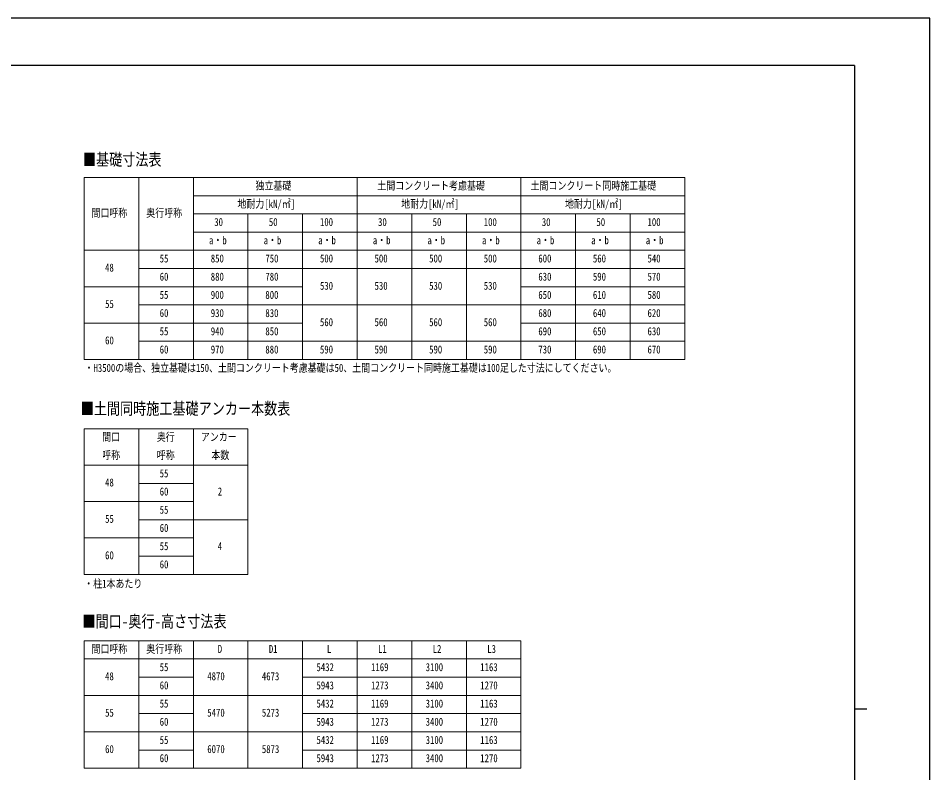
# Model space of a CAD drawing. Units: millimetres, scale not verified. Extents: x -16820 to 16820, y -11880 to 11880.
# Drawn here: x 1793 to 16820, y -554 to 11880 of the extents above; entities that cross this region are included whole.
import ezdxf
from ezdxf.enums import TextEntityAlignment as Align

# ---------------------------------------------------------------- set-up
doc = ezdxf.new("R2010")
doc.units = ezdxf.units.MM
doc.header["$LTSCALE"] = 50
doc.layers.add('0-1_TABLE1', color=7, linetype='Continuous', lineweight=18)
doc.layers.add('0-2_USER1', color=3, linetype='Continuous')
doc.layers.add('0-8_YKK_ZWAK', color=7, linetype='Continuous')
doc.styles.add('ＭＳ ゴシック', font='')
doc.styles.get('ＭＳ ゴシック').set_extended_font_data('MS Gothic')

msp = doc.modelspace()

# ---------------------------------------------------------------- linework, layer by layer
at = {"layer": '0-1_TABLE1'}
for p, q in [((2880.08, 9256), (12780.08, 9256)), ((2880.08, 9256), (2880.08, 6256)), ((3780.08, 9256), (3780.08, 6256)), ((4680.08, 9256), (4680.08, 6256)), ((7380.08, 9256), (7380.08, 6256)), ((10080.08, 9256), (10080.08, 6256)), ((4680.08, 8956), (12780.08, 8956)), ((4680.08, 8656), (12780.08, 8656)), ((5580.08, 8656), (5580.08, 6256)), ((6480.08, 8656), (6480.08, 6256)), ((8280.08, 8656), (8280.08, 6256)), ((9180.08, 8656), (9180.08, 6256)), ((10980.08, 8656), (10980.08, 6256)), ((11880.08, 8656), (11880.08, 6256)), ((4680.08, 8356), (12780.08, 8356)), ((2880.08, 8056), (12780.08, 8056)), ((3780.08, 7756), (12780.08, 7756)), ((2880.08, 7456), (6480.08, 7456)), ((10080.08, 7456), (12780.08, 7456)), ((3780.08, 7156), (12780.08, 7156)), ((2880.08, 6856), (6480.08, 6856)), ((10080.08, 6856), (12780.08, 6856)), ((3780.08, 6556), (12780.08, 6556)), ((2880.08, 5115), (5580.08, 5115)), ((2880.08, 5115), (2880.08, 2715)), ((3780.08, 5115), (3780.08, 2715)), ((4680.08, 5115), (4680.08, 2715)), ((5580.08, 5115), (5580.08, 2715)), ((2880.08, 4515), (5580.08, 4515)), ((3780.08, 4215), (4680.08, 4215)), ((2880.08, 3915), (4680.08, 3915)), ((3780.08, 3615), (5580.08, 3615)), ((2880.08, 3315), (4680.08, 3315)), ((3780.08, 3015), (4680.08, 3015)), ((2880.08, 2715), (5580.08, 2715)), ((2880.08, 1621), (10080.08, 1621)), ((2880.08, 1621), (2880.08, -479)), ((3780.08, 1621), (3780.08, -479)), ((4680.08, 1621), (4680.08, -479)), ((5580.08, 1621), (5580.08, -479)), ((6480.08, 1621), (6480.08, -479)), ((7380.08, 1621), (7380.08, -479)), ((8280.08, 1621), (8280.08, -479)), ((9180.08, 1621), (9180.08, -479)), ((10080.08, 1621), (10080.08, -479)), ((2880.08, 1321), (10080.08, 1321)), ((3780.08, 1021), (4680.08, 1021)), ((6480.08, 1021), (10080.08, 1021)), ((2880.08, 721), (10080.08, 721)), ((3780.08, 421), (4680.08, 421)), ((6480.08, 421), (10080.08, 421)), ((2880.08, 121), (10080.08, 121)), ((3780.08, -179), (4680.08, -179)), ((6480.08, -179), (10080.08, -179)), ((2880.08, -479), (10080.08, -479))]:
    msp.add_line(p, q, dxfattribs=at)
for points in [[(12780.08, 9256), (12780.08, 8656), (12780.08, 6256)], [(2880.08, 6256), (3780.08, 6256), (12780.08, 6256)]]:
    msp.add_lwpolyline(points, dxfattribs=at)
at = {"layer": '0-8_YKK_ZWAK'}
for p, q in [((15580.08, 11100), (-15619.92, 11100)), ((15580.08, 11100), (15580.08, -10100)), ((15580.08, 500), (15780.08, 500))]:
    msp.add_line(p, q, dxfattribs=at)
msp.add_lwpolyline([(-16820, -11880), (16820, -11880), (16820, 11880), (-16820, 11880)], close=True, dxfattribs=at)

# ---------------------------------------------------------------- texts
at = {"layer": '0-1_TABLE1', "style": 'ＭＳ ゴシック', "width": 0.8}
for s, p in [('独立基礎', (5703.68, 9016)), ('土間コンクリート考慮基礎', (7712.48, 9016)), ('土間コンクリート同時施工基礎', (10239.68, 9016)), ('地耐力[kN/㎡]', (5406.08, 8716)), ('地耐力[kN/㎡]', (8106.08, 8716)), ('地耐力[kN/㎡]', (10806.08, 8716)), ('間口呼称', (2998.88, 8566)), ('奥行呼称', (3903.68, 8566)), ('30', (5024.48, 8416)), ('50', (5924.48, 8416)), ('100', (6766.88, 8416)), ('30', (7724.48, 8416)), ('50', (8624.48, 8416)), ('100', (9466.88, 8416)), ('30', (10424.48, 8416)), ('50', (11324.48, 8416)), ('100', (12166.88, 8416)), ('a・b', (4938.08, 8116)), ('a・b', (5838.08, 8116)), ('a・b', (6738.08, 8116)), ('a・b', (7638.08, 8116)), ('a・b', (8538.08, 8116)), ('a・b', (9438.08, 8116)), ('a・b', (10338.08, 8116)), ('a・b', (11238.08, 8116)), ('a・b', (12138.08, 8116)), ('55', (4124.48, 7816)), ('850', (4966.88, 7816)), ('750', (5866.88, 7816)), ('500', (6766.88, 7816)), ('500', (7666.88, 7816)), ('500', (8566.88, 7816)), ('500', (9466.88, 7816)), ('600', (10366.88, 7816)), ('560', (11266.88, 7816)), ('540', (12166.88, 7816)), ('48', (3224.48, 7666)), ('60', (4124.48, 7516)), ('880', (4966.88, 7516)), ('780', (5866.88, 7516)), ('630', (10366.88, 7516)), ('590', (11266.88, 7516)), ('570', (12166.88, 7516)), ('530', (6766.88, 7366)), ('530', (7666.88, 7366)), ('530', (8566.88, 7366)), ('530', (9466.88, 7366)), ('55', (4124.48, 7216)), ('900', (4966.88, 7216)), ('800', (5866.88, 7216)), ('650', (10366.88, 7216)), ('610', (11266.88, 7216)), ('580', (12166.88, 7216)), ('55', (3224.48, 7066)), ('60', (4124.48, 6916)), ('930', (4966.88, 6916)), ('830', (5866.88, 6916)), ('680', (10366.88, 6916)), ('640', (11266.88, 6916)), ('620', (12166.88, 6916)), ('560', (6766.88, 6766)), ('560', (7666.88, 6766)), ('560', (8566.88, 6766)), ('560', (9466.88, 6766)), ('55', (4124.48, 6616)), ('940', (4966.88, 6616)), ('850', (5866.88, 6616)), ('690', (10366.88, 6616)), ('650', (11266.88, 6616)), ('630', (12166.88, 6616)), ('60', (3224.48, 6466)), ('60', (4124.48, 6316)), ('970', (4966.88, 6316)), ('880', (5866.88, 6316)), ('590', (6766.88, 6316)), ('590', (7666.88, 6316)), ('590', (8566.88, 6316)), ('590', (9466.88, 6316)), ('730', (10366.88, 6316)), ('690', (11266.88, 6316)), ('670', (12166.88, 6316)), ('間口', (3176.48, 4875)), ('奥行', (4076.48, 4875)), ('アンカー', (4803.68, 4875)), ('呼称', (3176.48, 4575)), ('呼称', (4076.48, 4575)), ('本数', (4976.48, 4575)), ('55', (4124.48, 4275)), ('48', (3224.48, 4125)), ('60', (4124.48, 3975)), ('2', (5082.08, 3975)), ('55', (4124.48, 3675)), ('55', (3224.48, 3525)), ('60', (4124.48, 3375)), ('55', (4124.48, 3075)), ('4', (5082.08, 3075)), ('60', (3224.48, 2925)), ('60', (4124.48, 2775)), ('間口呼称', (2998.88, 1381)), ('奥行呼称', (3903.68, 1381)), ('D', (5082.08, 1381)), ('D1', (5924.48, 1381)), ('L', (6882.08, 1381)), ('L1', (7724.48, 1381)), ('L2', (8624.48, 1381)), ('L3', (9524.48, 1381)), ('55', (4124.48, 1081)), ('5432', (6709.28, 1081)), ('1169', (7609.28, 1081)), ('3100', (8509.28, 1081)), ('1163', (9409.28, 1081)), ('48', (3224.48, 931)), ('4870', (4909.28, 931)), ('4673', (5809.28, 931)), ('60', (4124.48, 781)), ('5943', (6709.28, 781)), ('1273', (7609.28, 781)), ('3400', (8509.28, 781)), ('1270', (9409.28, 781)), ('55', (4124.48, 481)), ('5432', (6709.28, 481)), ('1169', (7609.28, 481)), ('3100', (8509.28, 481)), ('1163', (9409.28, 481)), ('55', (3224.48, 331)), ('5470', (4909.28, 331)), ('5273', (5809.28, 331)), ('60', (4124.48, 181)), ('5943', (6709.28, 181)), ('1273', (7609.28, 181)), ('3400', (8509.28, 181)), ('1270', (9409.28, 181)), ('55', (4124.48, -119)), ('5432', (6709.28, -119)), ('1169', (7609.28, -119)), ('3100', (8509.28, -119)), ('1163', (9409.28, -119)), ('60', (3224.48, -269)), ('6070', (4909.28, -269)), ('5873', (5809.28, -269)), ('60', (4124.48, -419)), ('5943', (6709.28, -419)), ('1273', (7609.28, -419)), ('3400', (8509.28, -419)), ('1270', (9409.28, -419))]:
    msp.add_text(s, height=132, dxfattribs=at).set_placement(p, align=Align.BOTTOM_LEFT)
at = {"layer": '0-2_USER1', "style": 'ＭＳ ゴシック', "width": 0.8}
for s, height, p in [('■基礎寸法表', 197.9, (2858.91, 9393.67)), ('・H3500の場合、独立基礎は150、土間コンクリート考慮基礎は50、土間コンクリート同時施工基礎は100足した寸法にしてください。', 132, (2885.25, 6012.5)), ('■土間同時施工基礎アンカー本数表', 197.9, (2822.81, 5289.35)), ('・柱1本あたり', 132, (2880.08, 2456.7)), ('■間口-奥行-高さ寸法表', 197.9, (2851.28, 1782.07))]:
    msp.add_text(s, height=height, dxfattribs=at).set_placement(p, align=Align.BOTTOM_LEFT)

doc.saveas('drawing.dxf')
